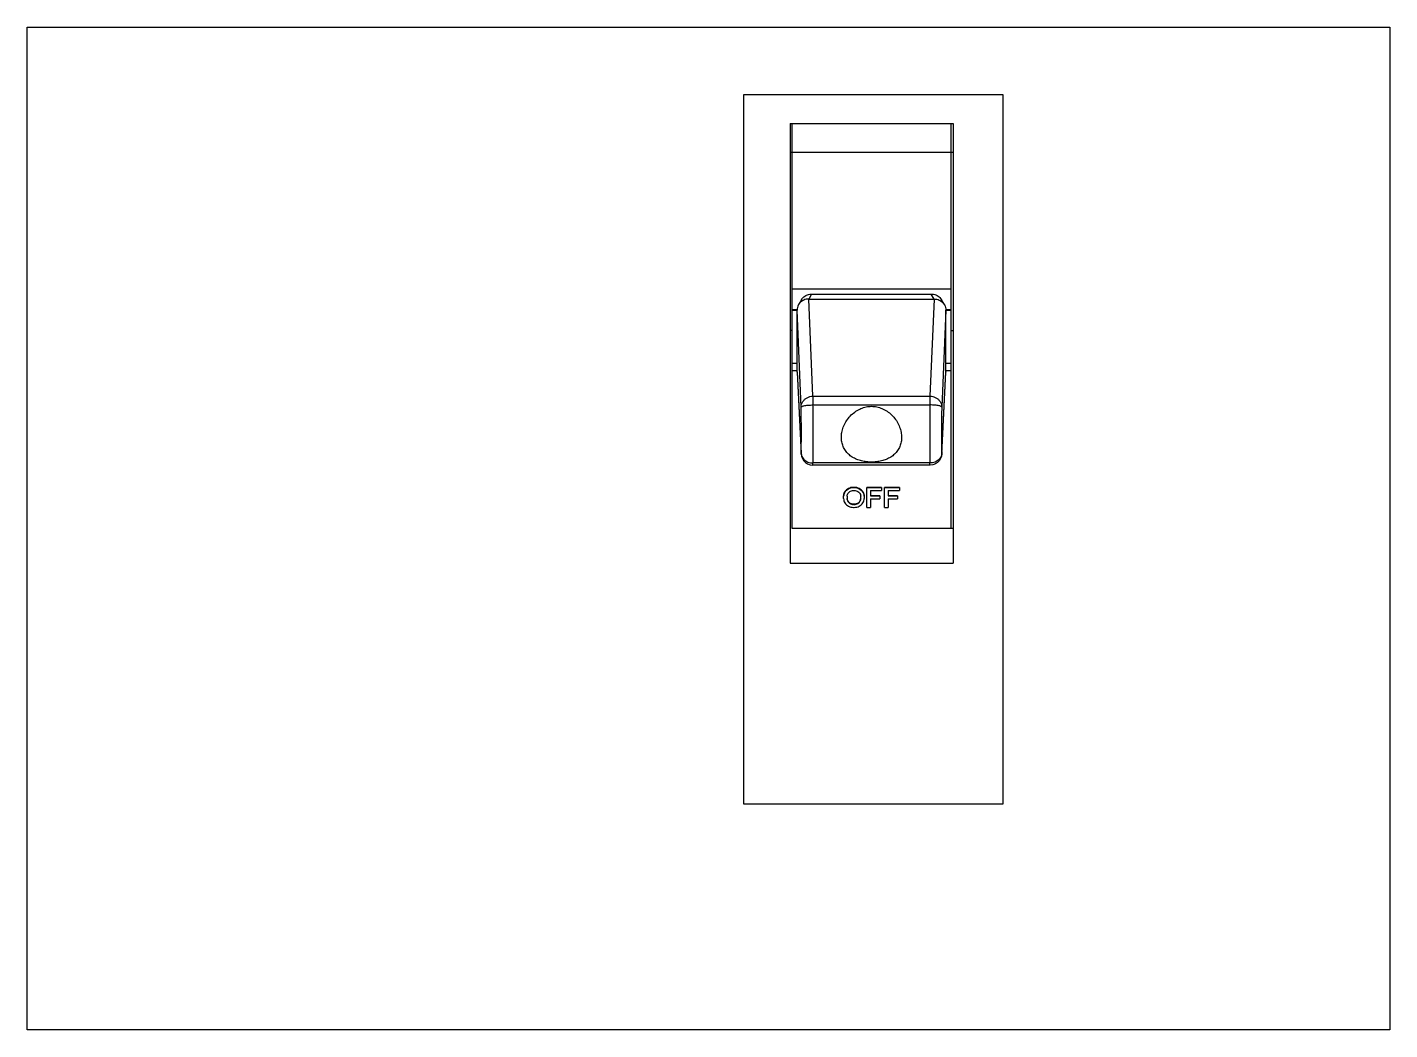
# Model space of a CAD drawing. Extents: x 0 to 142, y 0 to 104.
import ezdxf
from ezdxf.enums import TextEntityAlignment as Align

# ---------------------------------------------------------------- set-up
doc = ezdxf.new("R2010")
doc.units = 0
doc.layers.add('--4N-THT. MCB-MCCB-ACB', color=124, linetype='CONTINUOUS')
doc.layers.add('--6N-THT. HOLE COVER', color=2, linetype='CONTINUOUS')
doc.styles.add('- 13.0', font='times.ttf', dxfattribs={"height": 13})

# ---------------------------------------------------------------- blocks, each defined once
blk = doc.blocks.new('06 - N - SC MCCB LỖ ĐỤC-2 CVS100~250B~F 4 PHASE')
at = {"layer": '--6N-THT. HOLE COVER', "color": 124}
for p, q in [((8.52, 42.22), (8.52, -3.62)), ((8.52, 42.22), (25.51, 42.22)), ((8.68, 42.22), (8.68, 22.77)), ((25.29, 22.77), (25.29, 42.22)), ((25.51, 42.22), (25.51, -3.62)), ((8.52, 39.23), (25.51, 39.23)), ((8.68, 39.23), (8.68, 34.5)), ((25.29, 34.5), (25.29, 39.23)), ((25.29, 24.95), (8.68, 24.95)), ((10.75, 24.43), (10.45, 23.91)), ((10.75, 24.43), (23.22, 24.43)), ((23.52, 23.91), (23.22, 24.43)), ((9.23, 22.81), (8.68, 22.81)), ((8.68, 22.77), (8.68, 0.02)), ((8.68, 22.77), (9.23, 22.77)), ((9.66, 12.66), (9.23, 22.77)), ((9.23, 16.33), (9.23, 22.77)), ((9.69, 23.85), (9.39, 23.34)), ((10.89, 13.79), (10.46, 23.91)), ((10.46, 23.91), (23.51, 23.91)), ((23.51, 23.91), (23.08, 13.79)), ((24.58, 23.34), (24.28, 23.85)), ((24.74, 22.77), (24.31, 12.66)), ((25.29, 22.81), (24.74, 22.81)), ((24.74, 16.33), (24.74, 22.77)), ((24.74, 22.77), (25.29, 22.77)), ((25.29, 0.02), (25.29, 22.77)), ((8.68, 20.65), (8.52, 20.65)), ((25.29, 20.65), (25.51, 20.65)), ((9.23, 17.19), (8.68, 17.19)), ((25.29, 17.19), (24.74, 17.19)), ((9.23, 16.42), (8.68, 16.42)), ((9.23, 16.33), (9.66, 7.82)), ((9.23, 16.28), (9.23, 16.32)), ((9.23, 16.28), (9.67, 7.76)), ((24.31, 7.82), (24.74, 16.33)), ((24.31, 7.76), (24.74, 16.28)), ((25.29, 16.42), (24.74, 16.42)), ((24.74, 16.32), (24.74, 16.28)), ((10.89, 13.79), (10.89, 12.88)), ((10.89, 13.79), (23.08, 13.79)), ((10.89, 12.88), (23.08, 12.88)), ((23.08, 13.79), (23.08, 12.88)), ((9.67, 7.77), (9.66, 7.82)), ((9.67, 7.76), (9.67, 7.77)), ((9.67, 7.77), (9.7, 7.55)), ((9.7, 7.55), (9.78, 7.31)), ((9.78, 7.31), (9.91, 7.08)), ((24.19, 7.31), (24.06, 7.08)), ((24.28, 7.55), (24.19, 7.31)), ((24.31, 7.77), (24.28, 7.55)), ((24.31, 7.82), (24.31, 7.77)), ((9.91, 7.08), (10.1, 6.89)), ((10.1, 6.89), (10.32, 6.74)), ((10.32, 6.74), (10.58, 6.64)), ((10.58, 6.64), (10.86, 6.6)), ((10.86, 6.6), (10.89, 6.6)), ((23.08, 6.83), (10.89, 6.83)), ((10.89, 6.6), (10.89, 6.83)), ((23.08, 6.6), (10.89, 6.6)), ((23.08, 6.6), (23.08, 6.83)), ((23.11, 6.6), (23.08, 6.6)), ((23.39, 6.64), (23.11, 6.6)), ((23.65, 6.74), (23.39, 6.64)), ((23.87, 6.89), (23.65, 6.74)), ((24.06, 7.08), (23.87, 6.89)), ((15.12, 4.29), (15.12, 4.27)), ((15.18, 4.29), (15.12, 4.29)), ((15.12, 4.27), (15.18, 4.27)), ((15.18, 4.27), (15.18, 4.29)), ((16.51, 2.2), (16.51, 4.29)), ((18.04, 4.29), (16.51, 4.29)), ((16.51, 4.27), (18.04, 4.27)), ((18.04, 4.29), (18.04, 3.97)), ((18.35, 2.2), (18.35, 4.29)), ((19.89, 4.29), (18.35, 4.29)), ((18.35, 4.27), (19.89, 4.27)), ((19.89, 4.29), (19.89, 3.97)), ((14.08, 3.14), (14.08, 3.36)), ((14.44, 3.36), (14.44, 3.14)), ((15.12, 3.97), (15.18, 3.97)), ((15.86, 3.14), (15.86, 3.36)), ((16.23, 3.36), (16.23, 3.14)), ((16.88, 3.97), (16.88, 3.39)), ((16.88, 3.97), (18.04, 3.97)), ((17.86, 3.42), (16.88, 3.42)), ((16.88, 3.39), (17.86, 3.39)), ((16.88, 3.09), (16.88, 2.2)), ((16.88, 3.09), (17.86, 3.09)), ((17.86, 3.42), (17.86, 3.09)), ((18.72, 3.97), (18.72, 3.39)), ((18.72, 3.97), (19.89, 3.97)), ((19.71, 3.42), (18.72, 3.42)), ((18.72, 3.39), (19.71, 3.39)), ((18.72, 3.09), (18.72, 2.2)), ((18.72, 3.09), (19.71, 3.09)), ((19.71, 3.42), (19.71, 3.09)), ((15.12, 2.53), (15.12, 2.51)), ((15.18, 2.53), (15.12, 2.53)), ((15.18, 2.51), (15.12, 2.51)), ((15.12, 2.2), (15.18, 2.2)), ((15.18, 2.51), (15.18, 2.53)), ((16.51, 2.2), (16.88, 2.2)), ((18.35, 2.2), (18.72, 2.2)), ((8.68, 0.02), (25.51, 0.02)), ((8.52, -3.62), (25.51, -3.62))]:
    blk.add_line(p, q, dxfattribs=at)
at = {"layer": '--6N-THT. HOLE COVER', "color": 2}
blk.add_lwpolyline([(-71, 52.25), (71, 52.25), (71, -52.25), (-71, -52.25)], close=True, dxfattribs=at)
at = {"layer": '--6N-THT. HOLE COVER', "color": 124}
blk.add_lwpolyline([(3.67, 45.25), (30.67, 45.25), (30.67, -28.75), (3.67, -28.75)], close=True, dxfattribs=at)
for points, knots in [([(9.69, 23.85), (9.73, 23.91), (9.8, 24.02), (9.95, 24.16), (10.13, 24.28), (10.33, 24.37), (10.54, 24.42), (10.68, 24.43), (10.75, 24.43)], [0, 0, 0, 0, 0.202744, 0.405969, 0.617114, 0.835435, 1.056981, 1.26571, 1.26571, 1.26571, 1.26571]), ([(23.22, 24.43), (23.3, 24.43), (23.47, 24.42), (23.71, 24.35), (23.93, 24.23), (24.12, 24.07), (24.23, 23.94), (24.27, 23.86), (24.28, 23.85)], [0, 0, 0, 0, 0.249765, 0.502654, 0.751249, 0.990984, 1.230119, 1.264918, 1.264918, 1.264918, 1.264918]), ([(9.39, 23.34), (9.38, 23.32), (9.32, 23.22), (9.25, 23.04), (9.23, 22.87), (9.23, 22.78)], [0, 0, 0, 0, 0.0652204, 0.32436, 0.582754, 0.582754, 0.582754, 0.582754]), ([(9.23, 22.78), (9.23, 22.78), (9.23, 22.78), (9.23, 22.77), (9.23, 22.77)], [0, 0, 0, 0, 0.005832561, 0.008711057, 0.008711057, 0.008711057, 0.008711057]), ([(10.45, 23.91), (10.36, 23.91), (10.17, 23.9), (9.92, 23.82), (9.69, 23.68), (9.51, 23.52), (9.42, 23.39), (9.39, 23.34)], [0, 0, 0, 0, 0.271016, 0.54027, 0.804194, 1.067413, 1.260925, 1.260925, 1.260925, 1.260925]), ([(10.45, 23.91), (10.45, 23.91), (10.45, 23.91), (10.46, 23.91), (10.46, 23.91), (10.46, 23.91)], [0, 0, 0, 0, 0.00522506, 0.01044033, 0.01564859, 0.01564859, 0.01564859, 0.01564859]), ([(23.52, 23.91), (23.52, 23.91), (23.52, 23.91), (23.51, 23.91), (23.51, 23.91), (23.51, 23.91)], [0, 0, 0, 0, 0.00522506, 0.01044033, 0.01564859, 0.01564859, 0.01564859, 0.01564859]), ([(23.52, 23.91), (23.62, 23.91), (23.8, 23.9), (24.05, 23.82), (24.29, 23.68), (24.46, 23.52), (24.55, 23.39), (24.58, 23.34)], [0, 0, 0, 0, 0.271017, 0.54027, 0.804194, 1.067413, 1.260935, 1.260935, 1.260935, 1.260935]), ([(24.58, 23.34), (24.6, 23.32), (24.65, 23.22), (24.72, 23.04), (24.74, 22.87), (24.74, 22.78)], [0, 0, 0, 0, 0.0652109, 0.3243505, 0.5827446, 0.5827446, 0.5827446, 0.5827446]), ([(24.74, 22.78), (24.74, 22.78), (24.74, 22.78), (24.74, 22.77), (24.74, 22.77)], [0, 0, 0, 0, 0.005832561, 0.008711057, 0.008711057, 0.008711057, 0.008711057]), ([(9.23, 16.32), (9.23, 16.32), (9.23, 16.32), (9.23, 16.33), (9.23, 16.33)], [0, 0, 0, 0, 0.005673504, 0.008532166, 0.008532166, 0.008532166, 0.008532166]), ([(24.74, 16.32), (24.74, 16.32), (24.74, 16.32), (24.74, 16.33), (24.74, 16.33)], [0, 0, 0, 0, 0.005673504, 0.008532166, 0.008532166, 0.008532166, 0.008532166]), ([(9.66, 12.66), (9.66, 12.76), (9.69, 12.96), (9.82, 13.23), (10.02, 13.47), (10.28, 13.65), (10.57, 13.76), (10.79, 13.79), (10.89, 13.79)], [0, 0, 0, 0, 0.294036, 0.592328, 0.897276, 1.209409, 1.527359, 1.848308, 1.848308, 1.848308, 1.848308]), ([(9.66, 12.66), (9.67, 12.68), (9.71, 12.72), (9.81, 12.76), (9.95, 12.8), (10.15, 12.83), (10.37, 12.86), (10.63, 12.87), (10.8, 12.88), (10.89, 12.88)], [0, 0, 0, 0, 0.058339, 0.161948, 0.315088, 0.512756, 0.746368, 1.004976, 1.276061, 1.276061, 1.276061, 1.276061]), ([(10.89, 6.83), (10.9, 6.99), (10.9, 7.34), (10.9, 7.89), (10.91, 8.5), (10.91, 9.17), (10.91, 9.87), (10.91, 10.61), (10.9, 11.36), (10.9, 12.12), (10.9, 12.63), (10.89, 12.88)], [0, 0, 0, 0, 0.485556, 1.040516, 1.656307, 2.323434, 3.031616, 3.769932, 4.527004, 5.291153, 6.050571, 6.050571, 6.050571, 6.050571]), ([(23.08, 12.88), (23.07, 12.63), (23.07, 12.12), (23.07, 11.36), (23.06, 10.61), (23.06, 9.87), (23.06, 9.17), (23.06, 8.5), (23.07, 7.89), (23.07, 7.34), (23.07, 6.99), (23.08, 6.83)], [0, 0, 0, 0, 0.759417, 1.523567, 2.280639, 3.018955, 3.727137, 4.394263, 5.010055, 5.565014, 6.050571, 6.050571, 6.050571, 6.050571]), ([(23.08, 13.79), (23.18, 13.79), (23.4, 13.76), (23.7, 13.65), (23.95, 13.47), (24.15, 13.23), (24.28, 12.96), (24.31, 12.76), (24.31, 12.66)], [0, 0, 0, 0, 0.320949, 0.6389, 0.951033, 1.255981, 1.554273, 1.848309, 1.848309, 1.848309, 1.848309]), ([(24.31, 12.66), (24.31, 12.68), (24.26, 12.72), (24.17, 12.76), (24.02, 12.8), (23.83, 12.83), (23.6, 12.86), (23.34, 12.87), (23.17, 12.88), (23.08, 12.88)], [0, 0, 0, 0, 0.058323, 0.161892, 0.314957, 0.512539, 0.746039, 1.004629, 1.276064, 1.276064, 1.276064, 1.276064]), ([(9.66, 7.82), (9.67, 7.95), (9.67, 8.23), (9.67, 8.67), (9.68, 9.16), (9.68, 9.69), (9.68, 10.25), (9.68, 10.84), (9.67, 11.44), (9.67, 12.05), (9.67, 12.46), (9.66, 12.66)], [0, 0, 0, 0, 0.388503, 0.832514, 1.325154, 1.858799, 2.425259, 3.015836, 3.621479, 4.23287, 4.840492, 4.840492, 4.840492, 4.840492]), ([(13.85, 9.5), (13.85, 9.68), (13.88, 10.04), (14.04, 10.59), (14.3, 11.12), (14.66, 11.62), (15.1, 12.05), (15.61, 12.39), (16.15, 12.62), (16.7, 12.74), (17.27, 12.74), (17.82, 12.62), (18.36, 12.39), (18.87, 12.06), (19.31, 11.62), (19.67, 11.13), (19.93, 10.59), (20.09, 10.04), (20.12, 9.68), (20.12, 9.5)], [0, 0, 0, 0, 0.523246, 1.094584, 1.691369, 2.306927, 2.927292, 3.537962, 4.119211, 4.680667, 5.230403, 5.791808, 6.372955, 6.983544, 7.604111, 8.219544, 8.816511, 9.388519, 9.912994, 9.912994, 9.912994, 9.912994]), ([(24.31, 12.66), (24.3, 12.46), (24.3, 12.05), (24.3, 11.44), (24.29, 10.84), (24.29, 10.25), (24.29, 9.69), (24.29, 9.16), (24.3, 8.67), (24.3, 8.23), (24.3, 7.95), (24.31, 7.82)], [0, 0, 0, 0, 0.607622, 1.219013, 1.824656, 2.415234, 2.981694, 3.515338, 4.007978, 4.451989, 4.840492, 4.840492, 4.840492, 4.840492]), ([(20.12, 9.5), (20.12, 9.34), (20.1, 9.02), (19.96, 8.55), (19.72, 8.12), (19.4, 7.74), (18.99, 7.43), (18.53, 7.19), (18.03, 7.03), (17.51, 6.94), (16.99, 6.91), (16.46, 6.94), (15.95, 7.03), (15.45, 7.19), (14.98, 7.43), (14.58, 7.74), (14.25, 8.12), (14.01, 8.55), (13.88, 9.02), (13.85, 9.34), (13.85, 9.5)], [0, 0, 0, 0, 0.476441, 0.963528, 1.450351, 1.945228, 2.452579, 2.976123, 3.500839, 4.025312, 4.54619, 5.067046, 5.59152, 6.116202, 6.639823, 7.147411, 7.642104, 8.129126, 8.616745, 9.094337, 9.094337, 9.094337, 9.094337]), ([(9.67, 7.77), (9.67, 7.71), (9.7, 7.58), (9.78, 7.38), (9.94, 7.19), (10.13, 7.04), (10.36, 6.92), (10.62, 6.85), (10.8, 6.83), (10.89, 6.83)], [0, 0, 0, 0, 0.170986, 0.39928, 0.637385, 0.886883, 1.147081, 1.415403, 1.687973, 1.687973, 1.687973, 1.687973]), ([(24.3, 7.77), (24.3, 7.71), (24.27, 7.58), (24.19, 7.38), (24.04, 7.19), (23.84, 7.04), (23.61, 6.92), (23.35, 6.85), (23.17, 6.83), (23.08, 6.83)], [0, 0, 0, 0, 0.170978, 0.399273, 0.637378, 0.886876, 1.147074, 1.415396, 1.687966, 1.687966, 1.687966, 1.687966]), ([(15.12, 4.29), (15.03, 4.29), (14.85, 4.27), (14.59, 4.18), (14.38, 4.03), (14.21, 3.84), (14.1, 3.61), (14.08, 3.45), (14.08, 3.36)], [0, 0, 0, 0, 0.274322, 0.542467, 0.802683, 1.05508, 1.302142, 1.548069, 1.548069, 1.548069, 1.548069]), ([(14.08, 3.36), (14.08, 3.44), (14.1, 3.59), (14.21, 3.81), (14.38, 4.01), (14.59, 4.16), (14.85, 4.25), (15.03, 4.27), (15.12, 4.27)], [0, 0, 0, 0, 0.215006, 0.463876, 0.718848, 0.981155, 1.250133, 1.52353, 1.52353, 1.52353, 1.52353]), ([(16.23, 3.36), (16.23, 3.45), (16.2, 3.61), (16.1, 3.84), (15.93, 4.03), (15.71, 4.18), (15.46, 4.27), (15.27, 4.29), (15.18, 4.29)], [0, 0, 0, 0, 0.245708, 0.492703, 0.745178, 1.0053, 1.273524, 1.548088, 1.548088, 1.548088, 1.548088]), ([(15.18, 4.27), (15.27, 4.27), (15.46, 4.25), (15.71, 4.16), (15.93, 4.01), (16.1, 3.81), (16.2, 3.59), (16.23, 3.44), (16.23, 3.36)], [0, 0, 0, 0, 0.273377, 0.542343, 0.804647, 1.059624, 1.308505, 1.523529, 1.523529, 1.523529, 1.523529]), ([(14.08, 3.11), (14.08, 3.04), (14.1, 2.89), (14.21, 2.66), (14.38, 2.47), (14.59, 2.32), (14.85, 2.22), (15.03, 2.2), (15.12, 2.2)], [0, 0, 0, 0, 0.216794, 0.467035, 0.722882, 0.985428, 1.254735, 1.52944, 1.52944, 1.52944, 1.52944]), ([(14.44, 3.36), (14.44, 3.43), (14.47, 3.56), (14.57, 3.73), (14.72, 3.86), (14.91, 3.95), (15.05, 3.97), (15.12, 3.97)], [0, 0, 0, 0, 0.190741, 0.383614, 0.5825, 0.788832, 1.001518, 1.001518, 1.001518, 1.001518]), ([(14.44, 3.11), (14.44, 3.05), (14.47, 2.92), (14.57, 2.75), (14.72, 2.61), (14.91, 2.53), (15.05, 2.51), (15.12, 2.51)], [0, 0, 0, 0, 0.19089, 0.385044, 0.585455, 0.792523, 1.004462, 1.004462, 1.004462, 1.004462]), ([(15.12, 2.53), (15.05, 2.53), (14.91, 2.55), (14.72, 2.64), (14.57, 2.78), (14.47, 2.94), (14.45, 3.06), (14.45, 3.11)], [0, 0, 0, 0, 0.2126176, 0.4196873, 0.6201798, 0.8149487, 0.9766723, 0.9766723, 0.9766723, 0.9766723]), ([(15.18, 3.97), (15.25, 3.97), (15.39, 3.95), (15.58, 3.86), (15.74, 3.73), (15.84, 3.56), (15.86, 3.43), (15.86, 3.36)], [0, 0, 0, 0, 0.212515, 0.418807, 0.617687, 0.810556, 1.001515, 1.001515, 1.001515, 1.001515]), ([(15.18, 2.2), (15.27, 2.2), (15.46, 2.22), (15.71, 2.32), (15.93, 2.47), (16.1, 2.66), (16.2, 2.89), (16.23, 3.06), (16.23, 3.14)], [0, 0, 0, 0, 0.274446, 0.543674, 0.806336, 1.062078, 1.312398, 1.560259, 1.560259, 1.560259, 1.560259]), ([(15.86, 3.14), (15.86, 3.08), (15.84, 2.95), (15.74, 2.78), (15.59, 2.64), (15.39, 2.55), (15.25, 2.53), (15.18, 2.53)], [0, 0, 0, 0, 0.192036, 0.386804, 0.587302, 0.794415, 1.00722, 1.00722, 1.00722, 1.00722]), ([(15.18, 2.51), (15.25, 2.51), (15.39, 2.53), (15.58, 2.61), (15.74, 2.75), (15.84, 2.92), (15.86, 3.05), (15.86, 3.11)], [0, 0, 0, 0, 0.211965, 0.419045, 0.619455, 0.813596, 1.004464, 1.004464, 1.004464, 1.004464])]:
    blk.add_open_spline(points, degree=3, knots=knots, dxfattribs=at)
for points in [[(9.66, 7.82), (9.66, 7.8), (9.67, 7.78), (9.67, 7.77)], [(24.31, 7.82), (24.31, 7.8), (24.31, 7.78), (24.3, 7.77)], [(14.08, 3.14), (14.08, 3.13), (14.08, 3.12), (14.08, 3.11)], [(14.45, 3.11), (14.44, 3.12), (14.44, 3.13), (14.44, 3.14)]]:
    blk.add_open_spline(points, degree=3, dxfattribs=at)
at = {"layer": '--4N-THT. MCB-MCCB-ACB', "color": 3, "style": '- 13.0'}
for tag, p in [('MCCB', (0, 87.75)), ('AMPE', (0, 67.75))]:
    blk.add_attdef(tag, text='', height=13, dxfattribs=at).set_placement(p, align=Align.MIDDLE_CENTER)

msp = doc.modelspace()

# ---------------------------------------------------------------- block references
msp.add_blockref('06 - N - SC MCCB LỖ ĐỤC-2 CVS100~250B~F 4 PHASE', (71, 52.25))

doc.saveas('drawing.dxf')
